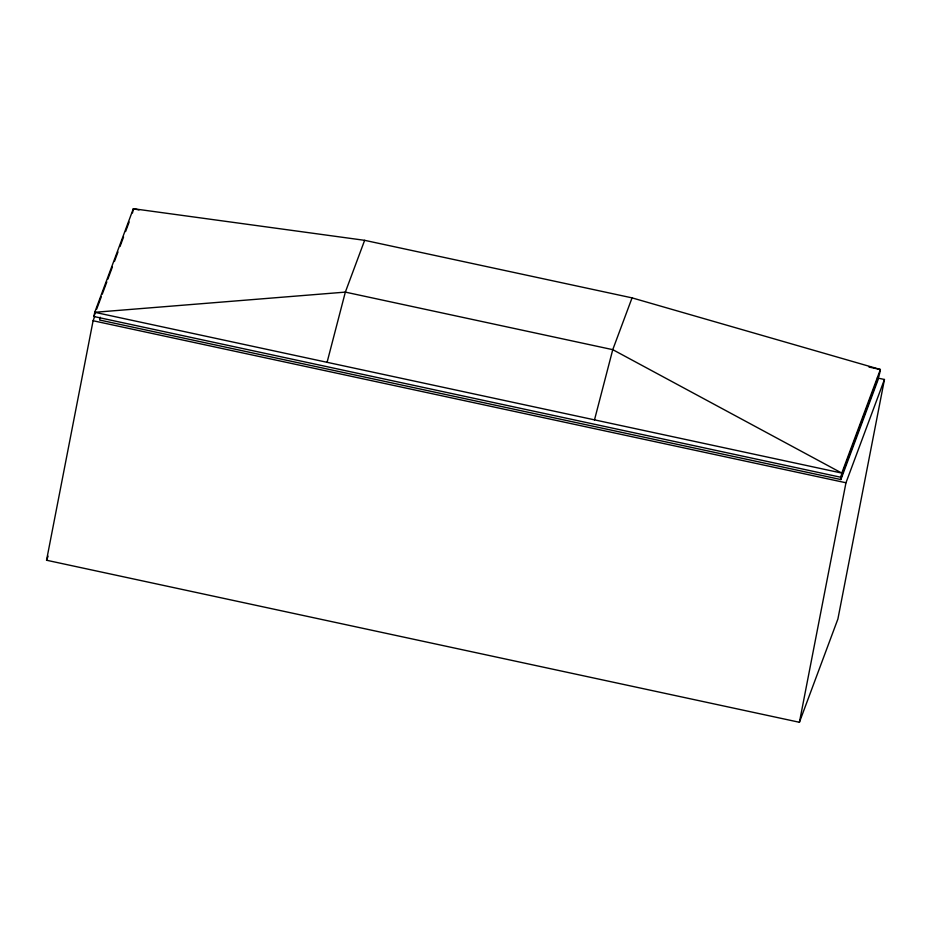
<?xml version="1.0" encoding="UTF-8"?>
<svg xmlns="http://www.w3.org/2000/svg" width="931" height="931" viewBox="0 0 931 931"><rect width="100%" height="100%" fill="white"/><g stroke="black" fill="none" stroke-linecap="round" stroke-linejoin="round"><path stroke-width="1.4" d="M877.351 377.963L884.45 379.487L837.9 618.999L799.415 722.281L46.55 560.241L93.1 320.741L94.625 316.668M93.926 316.517L94.741 312.304L133.342 208.719L364.638 240.326L632.056 297.873L880.377 369.502L879.562 373.727L840.961 477.3L93.926 316.517L95.672 311.838M100.199 317.215L99.652 320.031L840.879 479.558L877.898 380.197L878.724 375.984M132.516 212.943L133.342 208.719L139.01 209.941M840.961 477.3L841.787 473.076L880.377 369.502L869.007 367.058M840.879 479.558L841.694 475.334M799.415 722.281L845.965 482.77L884.45 379.487M327.084 362.31L345.343 292.113L364.638 240.326M594.502 419.858L612.761 349.66L632.056 297.873M96.684 309.115L101.246 296.861M102.259 294.149L106.832 281.895M107.845 279.172L112.407 266.918M114.432 261.483L117.981 251.952M120.018 246.506L123.567 236.974M125.592 231.54L129.141 222.009M46.55 560.241L48.075 556.168M93.1 320.741L845.965 482.77M345.343 292.113L94.741 312.304L841.787 473.076L612.761 349.66L345.343 292.113"/></g></svg>
